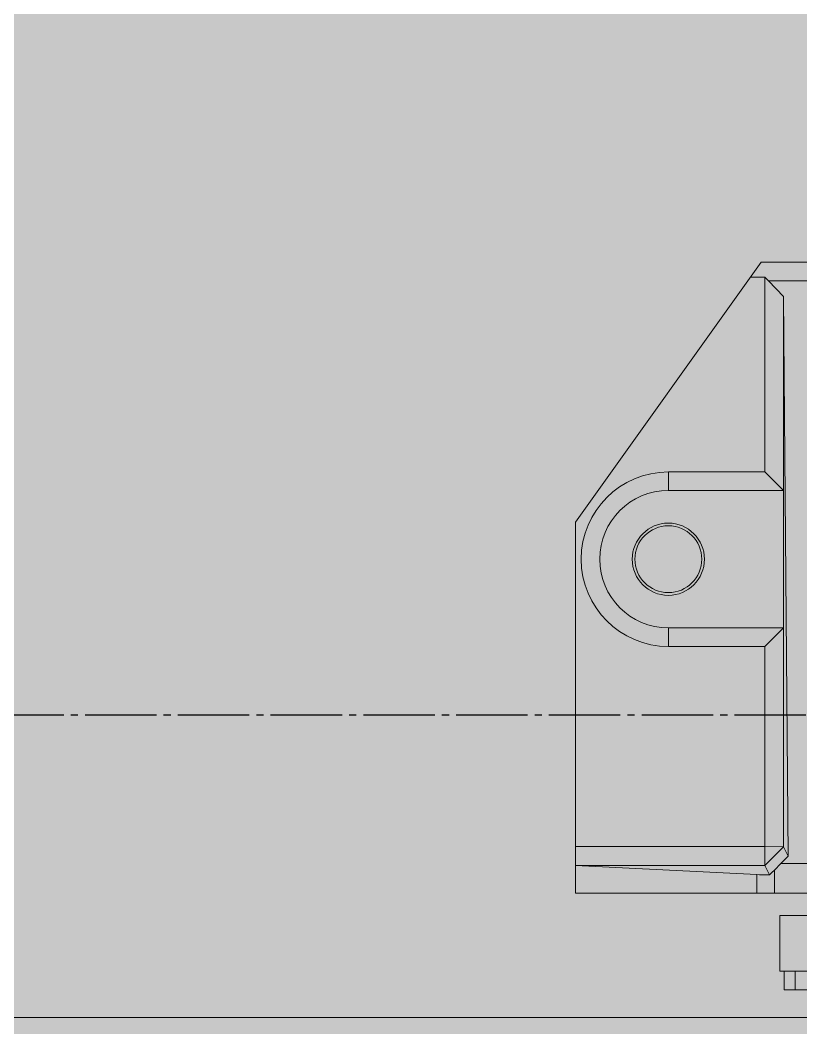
# Model space of a CAD drawing. Extents: x -3450 to 27857, y -1288 to 11880.
# Drawn here: x 522.47 to 549.82, y 1489.03 to 1524.32 of the extents above; entities that cross this region are included whole.
import ezdxf

# ---------------------------------------------------------------- set-up
doc = ezdxf.new("R2010")
doc.units = 0
doc.linetypes.add('X-S-FAB-L20$0$COL-CEN-LIN', pattern=[3.25, 2.5, -0.25, 0.25, -0.25])
for name, color, linetype in [('188K-SM-03-F20-MECH-EQ-Y2257103$0$01-電力-CSA', 1, 'Continuous'), ('X-S-FAB-L20$0$BLOCK', 8, 'Continuous'), ('X-S-FAB-L20$0$CCL', 8, 'X-S-FAB-L20$0$COL-CEN-LIN')]:
    doc.layers.add(name, color=color, linetype=linetype)
doc.layers.add('188K-SM-03-F20-MECH-EQ-Y2257103$0$XFM7Q20PCW-200K$0$PCW EQ', color=22, linetype='Continuous', lineweight=9)

# ---------------------------------------------------------------- blocks, each defined once
blk = doc.blocks.new('X-S-FAB-L20$0$FAB2-L05')
at = {"layer": 'X-S-FAB-L20$0$CCL'}
blk.add_line((-26880, 2220), (1210, 2220), dxfattribs=at)
blk = doc.blocks.new('X-S-FAB-L20')
at = {"layer": 'X-S-FAB-L20$0$BLOCK'}
blk.add_blockref('X-S-FAB-L20$0$FAB2-L05', (26160, -720), dxfattribs=at)
blk = doc.blocks.new('188K-SM-03-F20-MECH-EQ-Y2257103$0$XFM7Q20PCW-200K$0$PCW-防震基座-更新後 - PCW-防震基座-更新後-V1242-CUB_L40')
at = {"extrusion": (0, 0, -1)}
blk.add_line((68.31, -467.39), (-939.47, -467.39), dxfattribs=at)
for p, q in [((-443.57, -479.89), (-443.57, -474.89)), ((-416.68, -474.89), (-443.51, -474.89)), ((-440.57, -479.89), (-440.57, -474.89)), ((-444.75, -494.89), (-444.75, -479.89)), ((-443.51, -479.89), (-444.75, -479.89)), ((-442.91, -479.89), (-443.51, -479.89)), ((-442.91, -479.89), (-440.57, -479.89)), ((-429.75, -479.89), (-440.57, -479.89)), ((-444.75, -494.89), (-334.75, -494.89)), ((-499.75, -600.89), (-499.75, -500.89)), ((-279.75, -500.89), (-499.75, -500.89)), ((-450.91, -500.89), (-450.91, -505.92)), ((-446.19, -500.89), (-446.19, -507.15)), ((-499.75, -508.39), (-450.91, -505.92)), ((-447.48, -505.86), (-448.75, -508.41)), ((-446.19, -507.15), (-444.44, -508.89)), ((-448.75, -508.41), (-499.75, -508.41)), ((-448.75, -508.41), (-448.79, -513.49)), ((-443.75, -513.41), (-448.75, -508.41)), ((-442.49, -510.89), (-444.44, -508.89)), ((-444.44, -508.89), (-335.06, -508.89)), ((-443.75, -661.71), (-442.49, -510.89)), ((-443.75, -513.41), (-442.49, -510.89)), ((-499.75, -513.49), (-448.79, -513.49)), ((-448.79, -513.49), (-443.75, -513.41)), ((-448.79, -513.49), (-448.79, -567.39)), ((-443.75, -572.39), (-443.75, -513.41)), ((-448.79, -567.39), (-474.75, -567.39)), ((-443.75, -572.39), (-448.79, -567.39)), ((-443.75, -572.39), (-474.75, -572.39)), ((-443.75, -609.39), (-443.75, -572.39)), ((-449.75, -670.89), (-499.75, -600.89)), ((-474.75, -609.39), (-443.75, -609.39)), ((-443.75, -609.39), (-448.79, -614.39)), ((-443.75, -661.71), (-443.75, -609.39)), ((-474.75, -614.39), (-448.79, -614.39)), ((-448.79, -614.39), (-448.79, -666.89)), ((-447.79, -665.89), (-443.75, -661.71)), ((-448.79, -666.89), (-452.61, -666.89)), ((-447.79, -665.89), (-448.79, -666.89)), ((-432.26, -665.89), (-447.79, -665.89)), ((-449.75, -670.89), (-449.75, -670.89)), ((-449.75, -670.89), (-329.75, -670.89))]:
    blk.add_line(p, q)
at = {"flags": 128}
for points in [[(-450.91, -505.92), (-450.19, -505.89), (-449.09, -505.87)], [(-447.48, -505.86), (-448.32, -505.87), (-449.09, -505.87)], [(-446.19, -507.15), (-446.84, -506.5), (-447.48, -505.86)], [(-474.75, -567.39), (-474.75, -572.39)], [(-474.75, -614.39), (-474.75, -609.39)]]:
    blk.add_lwpolyline(points, dxfattribs=at)
for radius, start, end in [(23.5, 90, 270), (18.5, 90, 270), (9.73, 0, 180), (9, 0, 180), (9.73, 180, 0), (9, 180, 0)]:
    blk.add_arc((-474.75, -590.89), radius, start, end)
blk = doc.blocks.new('188K-SM-03-F20-MECH-EQ-Y2257103')
at = {"layer": '188K-SM-03-F20-MECH-EQ-Y2257103$0$01-電力-CSA', "color": 217, "ltscale": 1000, "true_color": 0x93278f, "const_width": 80}
blk.add_lwpolyline([(889.419, 1795.566), (548.556, 1795.566), (548.556, 63.206), (889.419, 63.206)], close=True, dxfattribs=at)
at = {"layer": '188K-SM-03-F20-MECH-EQ-Y2257103$0$XFM7Q20PCW-200K$0$PCW EQ', "xscale": -0.1300000000000002, "yscale": 0.1300000000000002, "zscale": 0.1300000000000002, "rotation": 180}
blk.add_blockref('188K-SM-03-F20-MECH-EQ-Y2257103$0$XFM7Q20PCW-200K$0$PCW-防震基座-更新後 - PCW-防震基座-更新後-V1242-CUB_L40', (606.9, 1428.63), dxfattribs=at)

msp = doc.modelspace()

# ---------------------------------------------------------------- block references
for name in ['X-S-FAB-L20', '188K-SM-03-F20-MECH-EQ-Y2257103']:
    msp.add_blockref(name, (0, 0))

doc.saveas('drawing.dxf')
